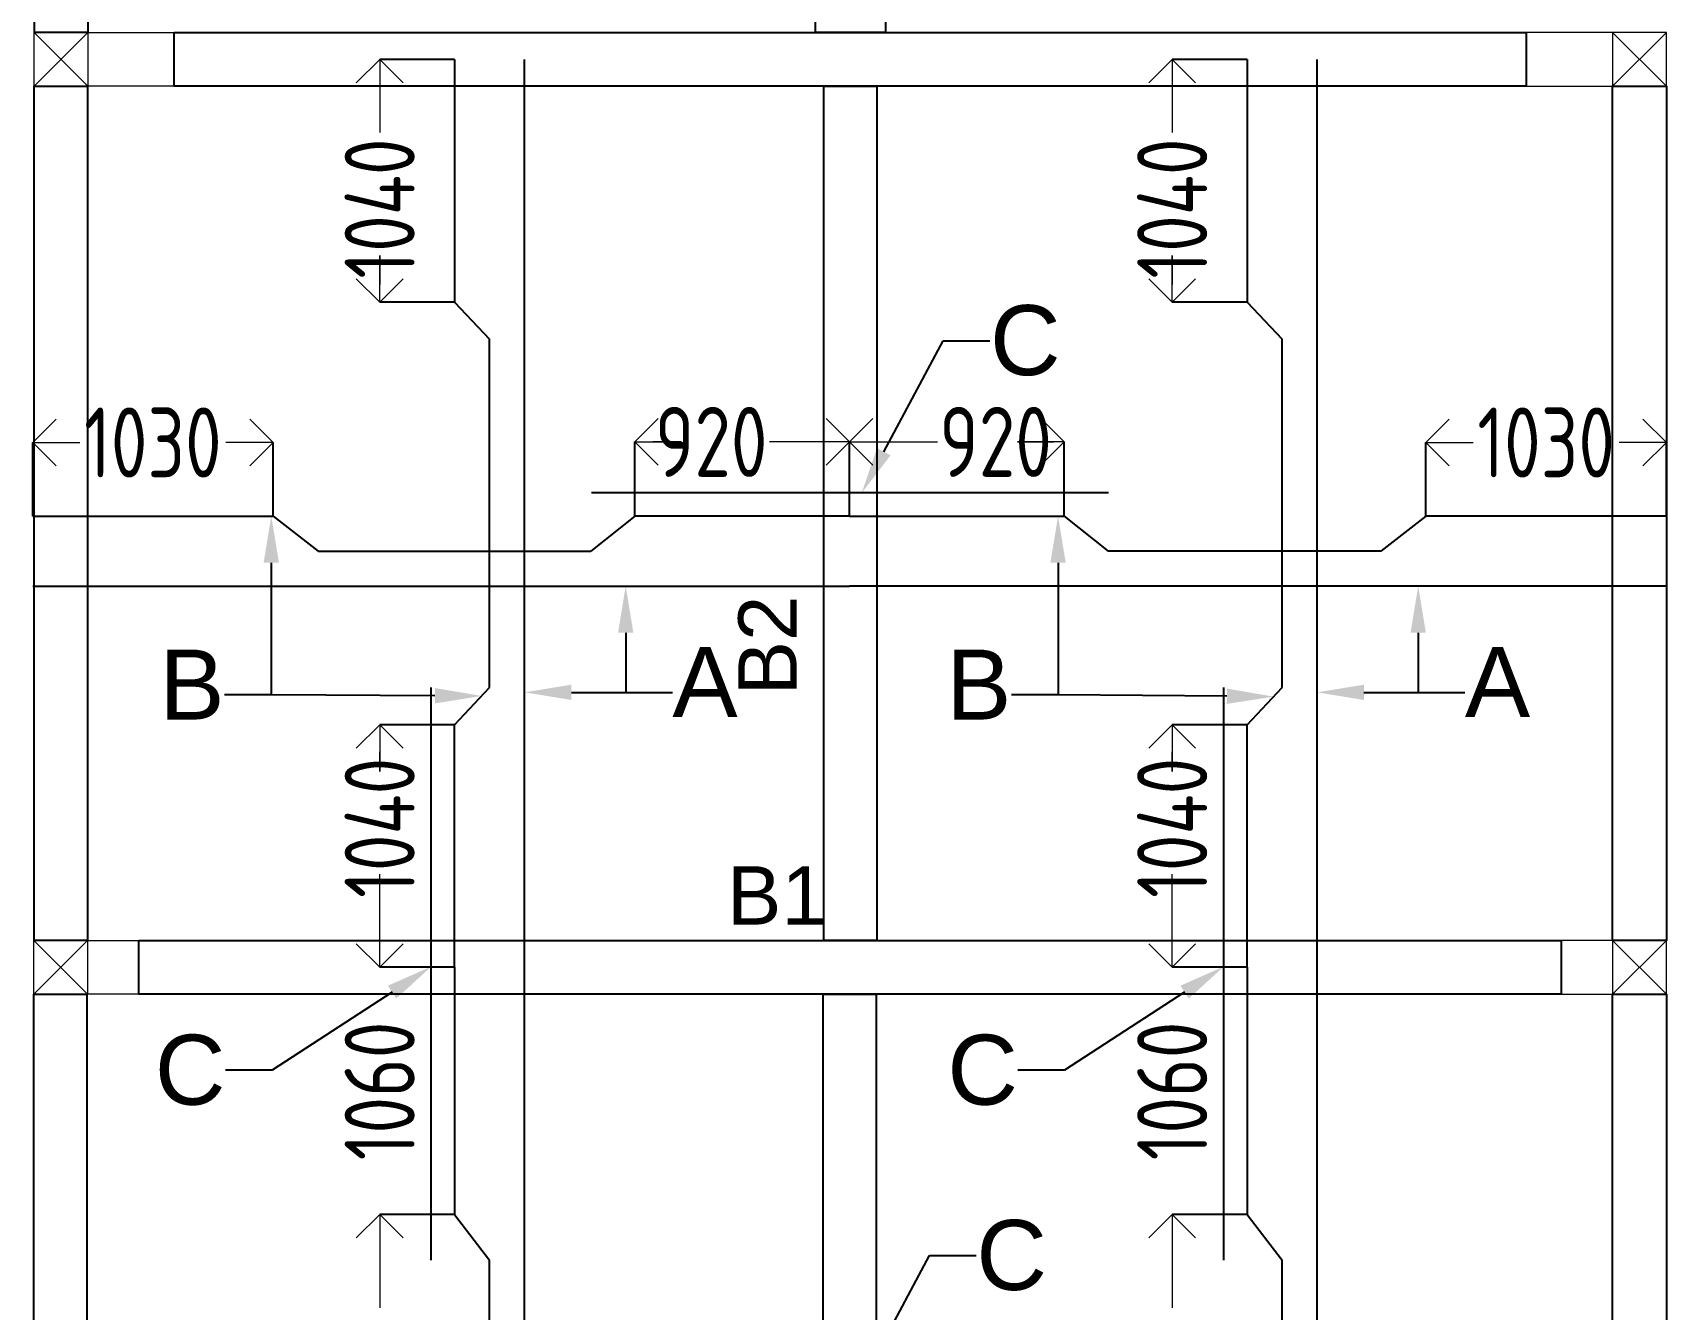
# Model space of a CAD drawing. Header units: inches. Extents: x -605 to 2991212, y -2872845 to 0.
# Drawn here: x 2827414 to 2834414, y -2279805 to -2274333 of the extents above; entities that cross this region are included whole.
import ezdxf
from ezdxf import colors
from ezdxf.entities.mleader import LeaderData, LeaderLine
from ezdxf.enums import TextEntityAlignment as Align
from ezdxf.math import Vec2, Vec3

# ---------------------------------------------------------------- set-up
doc = ezdxf.new("R2010")
doc.units = ezdxf.units.IN
doc.header["$LTSCALE"] = 600
doc.header["$MEASUREMENT"] = 0
for name, color, linetype, lineweight in [('rDIMension', 1, 'Continuous', 18), ('rRCC 2', 40, 'Continuous', 15), ('rREINF 1', 1, 'Continuous', 25)]:
    doc.layers.add(name, color=color, linetype=linetype, lineweight=lineweight)
doc.styles.add('DIM', font='geniso.shx', dxfattribs={"width": 0.85})
doc.styles.get("Standard").update_dxf_attribs({"font": 'arial.ttf'})
doc.dimstyles.new('ST-100', dxfattribs={"dimscale": 100, "dimtxt": 2.5, "dimasz": 2, "dimexe": 0.18, "dimexo": 0.0625, "dimgap": 0.2, "dimtad": 0, "dimdec": 0, "dimzin": 0, "dimdsep": 46, "dimtxsty": 'DIM', "dimblk": 'OPEN90', "dimcen": 0.09, "dimclrd": 256, "dimclrt": 7, "dimadec": 0, "dimazin": 0, "dimtfac": 1, "dimtdec": 0, "dimtofl": 0, "dimtmove": 0, "dimatfit": 3, "dimldrblk": 'OPEN90', "dimfxl": 1, "dimtolj": 1, "dimtzin": 0, "dimlwd": -1, "dimarcsym": 0})

# ---------------------------------------------------------------- blocks, each defined once
blk = doc.blocks.new('_Open90')
at = {"color": 0, "linetype": 'ByBlock', "lineweight": -2}
for p, q in [((-0.5, 0.5), (0, 0)), ((0, 0), (-1, 0)), ((0, 0), (-0.5, -0.5))]:
    blk.add_line(p, q, dxfattribs=at)
blk = doc.blocks.new('*D1290')
at = {"layer": 'Defpoints', "color": 0, "linetype": 'ByBlock'}
for p in [(2828444.5, -2276089.3), (2827414.5, -2276405.1), (2828444.5, -2276405.1)]:
    blk.add_point(p, dxfattribs=at)
at = {"layer": 'rDIMension', "color": 0, "linetype": 'ByBlock', "lineweight": -2}
for p, q in [((2827414.5, -2276405.1), (2827414.5, -2276089.3)), ((2828444.5, -2276405.1), (2828444.5, -2276089.3))]:
    blk.add_line(p, q, dxfattribs=at)
at = {"layer": 'rDIMension'}
for p, q in [((2827614.5, -2276089.3), (2827616.1, -2276089.3)), ((2828244.5, -2276089.3), (2828242.8, -2276089.3))]:
    blk.add_line(p, q, dxfattribs=at)
at = {"layer": 'rDIMension', "linetype": 'ByBlock', "xscale": 200, "yscale": 200, "zscale": 200, "rotation": 180}
blk.add_blockref('_Open90', (2827414.5, -2276089.3), dxfattribs=at)
at = {"layer": 'rDIMension', "linetype": 'ByBlock', "xscale": 200, "yscale": 200, "zscale": 200}
blk.add_blockref('_Open90', (2828444.5, -2276089.3), dxfattribs=at)
at = {"layer": 'rDIMension', "color": 7, "linetype": 'ByBlock', "insert": (2827929.5, -2276089.3), "char_height": 300, "attachment_point": 5, "style": 'DIM'}
blk.add_mtext('\\A1;1030', dxfattribs=at)
blk = doc.blocks.new('*D1291')
at = {"layer": 'Defpoints', "color": 0, "linetype": 'ByBlock'}
for p in [(2830914.5, -2276086.7), (2829994.5, -2276405.1), (2830914.5, -2276405.1)]:
    blk.add_point(p, dxfattribs=at)
at = {"layer": 'rDIMension', "color": 0, "linetype": 'ByBlock', "lineweight": -2}
for p, q in [((2829994.5, -2276405.1), (2829994.5, -2276086.7)), ((2830914.5, -2276405.1), (2830914.5, -2276086.7))]:
    blk.add_line(p, q, dxfattribs=at)
at = {"layer": 'rDIMension'}
for p, q in [((2830194.5, -2276086.7), (2830072.4, -2276086.7)), ((2830714.5, -2276086.7), (2830571.6, -2276086.7))]:
    blk.add_line(p, q, dxfattribs=at)
at = {"layer": 'rDIMension', "linetype": 'ByBlock', "xscale": 200, "yscale": 200, "zscale": 200, "rotation": 180}
blk.add_blockref('_Open90', (2829994.5, -2276086.7), dxfattribs=at)
at = {"layer": 'rDIMension', "linetype": 'ByBlock', "xscale": 200, "yscale": 200, "zscale": 200}
blk.add_blockref('_Open90', (2830914.5, -2276086.7), dxfattribs=at)
at = {"layer": 'rDIMension', "color": 7, "linetype": 'ByBlock', "insert": (2830322, -2276086.7), "char_height": 300, "attachment_point": 5, "style": 'DIM'}
blk.add_mtext('\\A1;920', dxfattribs=at)
blk = doc.blocks.new('*D1292')
at = {"layer": 'Defpoints', "color": 0, "linetype": 'ByBlock'}
for p in [(2833384.5, -2276089.3), (2833384.5, -2276405.1), (2834414.5, -2276405.1)]:
    blk.add_point(p, dxfattribs=at)
at = {"layer": 'rDIMension', "color": 0, "linetype": 'ByBlock', "lineweight": -2}
for p, q in [((2833384.5, -2276405.1), (2833384.5, -2276089.3)), ((2834414.5, -2276405.1), (2834414.5, -2276089.3))]:
    blk.add_line(p, q, dxfattribs=at)
at = {"layer": 'rDIMension'}
for p, q in [((2833584.5, -2276089.3), (2833586.1, -2276089.3)), ((2834214.5, -2276089.3), (2834212.8, -2276089.3))]:
    blk.add_line(p, q, dxfattribs=at)
at = {"layer": 'rDIMension', "linetype": 'ByBlock', "xscale": 200, "yscale": 200, "zscale": 200, "rotation": 180}
blk.add_blockref('_Open90', (2833384.5, -2276089.3), dxfattribs=at)
at = {"layer": 'rDIMension', "linetype": 'ByBlock', "xscale": 200, "yscale": 200, "zscale": 200}
blk.add_blockref('_Open90', (2834414.5, -2276089.3), dxfattribs=at)
at = {"layer": 'rDIMension', "color": 7, "linetype": 'ByBlock', "insert": (2833899.5, -2276089.3), "char_height": 300, "attachment_point": 5, "style": 'DIM'}
blk.add_mtext('\\A1;1030', dxfattribs=at)
blk = doc.blocks.new('*D1293')
at = {"layer": 'Defpoints', "color": 0, "linetype": 'ByBlock'}
for p in [(2830914.5, -2276086.7), (2830914.5, -2276405.1), (2831834.5, -2276405.1)]:
    blk.add_point(p, dxfattribs=at)
at = {"layer": 'rDIMension', "color": 0, "linetype": 'ByBlock', "lineweight": -2}
for p, q in [((2830914.5, -2276405.1), (2830914.5, -2276086.7)), ((2831834.5, -2276405.1), (2831834.5, -2276086.7))]:
    blk.add_line(p, q, dxfattribs=at)
at = {"layer": 'rDIMension'}
for p, q in [((2831114.5, -2276086.7), (2831291.1, -2276086.7)), ((2831634.5, -2276086.7), (2831790.3, -2276086.7))]:
    blk.add_line(p, q, dxfattribs=at)
at = {"layer": 'rDIMension', "linetype": 'ByBlock', "xscale": 200, "yscale": 200, "zscale": 200, "rotation": 180}
blk.add_blockref('_Open90', (2830914.5, -2276086.7), dxfattribs=at)
at = {"layer": 'rDIMension', "linetype": 'ByBlock', "xscale": 200, "yscale": 200, "zscale": 200}
blk.add_blockref('_Open90', (2831834.5, -2276086.7), dxfattribs=at)
at = {"layer": 'rDIMension', "color": 7, "linetype": 'ByBlock', "insert": (2831540.7, -2276086.7), "char_height": 300, "attachment_point": 5, "style": 'DIM'}
blk.add_mtext('\\A1;920', dxfattribs=at)
blk = doc.blocks.new('*D1196')
at = {"layer": 'Defpoints', "color": 0, "linetype": 'ByBlock'}
for p in [(2828901.3, -2278339.1), (2829222, -2278339.1), (2829222, -2279399.1)]:
    blk.add_point(p, dxfattribs=at)
at = {"layer": 'rDIMension'}
for p, q in [((2828901.3, -2278139.1), (2828901.3, -2277939.1)), ((2828901.3, -2279599.1), (2828901.3, -2279799.1))]:
    blk.add_line(p, q, dxfattribs=at)
at = {"layer": 'rDIMension', "color": 0, "linetype": 'ByBlock', "lineweight": -2}
for p, q in [((2829222, -2278339.1), (2828901.3, -2278339.1)), ((2829222, -2279399.1), (2828901.3, -2279399.1))]:
    blk.add_line(p, q, dxfattribs=at)
at = {"layer": 'rDIMension', "linetype": 'ByBlock', "xscale": 200, "yscale": 200, "zscale": 200}
for p, rotation in [((2828901.3, -2278339.1), 270), ((2828901.3, -2279399.1), 90)]:
    blk.add_blockref('_Open90', p, dxfattribs=dict(at, rotation=rotation))
at = {"layer": 'rDIMension', "color": 7, "linetype": 'ByBlock', "insert": (2828901.3, -2278869.1), "char_height": 300, "attachment_point": 5, "rotation": 90, "style": 'DIM'}
blk.add_mtext('\\A1;1060', dxfattribs=at)
blk = doc.blocks.new('*D1198')
at = {"layer": 'Defpoints', "color": 0, "linetype": 'ByBlock'}
for p in [(2832297.1, -2278339.1), (2832617.8, -2278339.1), (2832617.8, -2279399.1)]:
    blk.add_point(p, dxfattribs=at)
at = {"layer": 'rDIMension'}
for p, q in [((2832297.1, -2278139.1), (2832297.1, -2277939.1)), ((2832297.1, -2279599.1), (2832297.1, -2279799.1))]:
    blk.add_line(p, q, dxfattribs=at)
at = {"layer": 'rDIMension', "color": 0, "linetype": 'ByBlock', "lineweight": -2}
for p, q in [((2832617.8, -2278339.1), (2832297.1, -2278339.1)), ((2832617.8, -2279399.1), (2832297.1, -2279399.1))]:
    blk.add_line(p, q, dxfattribs=at)
at = {"layer": 'rDIMension', "linetype": 'ByBlock', "xscale": 200, "yscale": 200, "zscale": 200}
for p, rotation in [((2832297.1, -2278339.1), 270), ((2832297.1, -2279399.1), 90)]:
    blk.add_blockref('_Open90', p, dxfattribs=dict(at, rotation=rotation))
at = {"layer": 'rDIMension', "color": 7, "linetype": 'ByBlock', "insert": (2832297.1, -2278869.1), "char_height": 300, "attachment_point": 5, "rotation": 90, "style": 'DIM'}
blk.add_mtext('\\A1;1060', dxfattribs=at)
blk = doc.blocks.new('*D1200')
at = {"layer": 'Defpoints', "color": 0, "linetype": 'ByBlock'}
for p in [(2829222, -2277299.1), (2828901.3, -2278339.1), (2829222, -2278339.1)]:
    blk.add_point(p, dxfattribs=at)
at = {"layer": 'rDIMension', "color": 0, "linetype": 'ByBlock', "lineweight": -2}
for p, q in [((2829222, -2277299.1), (2828901.3, -2277299.1)), ((2829222, -2278339.1), (2828901.3, -2278339.1))]:
    blk.add_line(p, q, dxfattribs=at)
at = {"layer": 'rDIMension'}
for p, q in [((2828901.3, -2277499.1), (2828901.3, -2277415)), ((2828901.3, -2278139.1), (2828901.3, -2278067.2))]:
    blk.add_line(p, q, dxfattribs=at)
at = {"layer": 'rDIMension', "linetype": 'ByBlock', "xscale": 200, "yscale": 200, "zscale": 200}
for p, rotation in [((2828901.3, -2277299.1), 90), ((2828901.3, -2278339.1), 270)]:
    blk.add_blockref('_Open90', p, dxfattribs=dict(at, rotation=rotation))
at = {"layer": 'rDIMension', "color": 7, "linetype": 'ByBlock', "insert": (2828901.3, -2277741.1), "char_height": 300, "attachment_point": 5, "rotation": 90, "style": 'DIM'}
blk.add_mtext('\\A1;1040', dxfattribs=at)
blk = doc.blocks.new('*D1201')
at = {"layer": 'Defpoints', "color": 0, "linetype": 'ByBlock'}
for p in [(2828901.3, -2274447.5), (2829222, -2274447.5), (2829222, -2275487.5)]:
    blk.add_point(p, dxfattribs=at)
at = {"layer": 'rDIMension', "color": 0, "linetype": 'ByBlock', "lineweight": -2}
for p, q in [((2829222, -2274447.5), (2828901.3, -2274447.5)), ((2829222, -2275487.5), (2828901.3, -2275487.5))]:
    blk.add_line(p, q, dxfattribs=at)
at = {"layer": 'rDIMension'}
for p, q in [((2828901.3, -2274647.5), (2828901.3, -2274760.3)), ((2828901.3, -2275287.5), (2828901.3, -2275412.5))]:
    blk.add_line(p, q, dxfattribs=at)
at = {"layer": 'rDIMension', "linetype": 'ByBlock', "xscale": 200, "yscale": 200, "zscale": 200}
for p, rotation in [((2828901.3, -2274447.5), 90), ((2828901.3, -2275487.5), 270)]:
    blk.add_blockref('_Open90', p, dxfattribs=dict(at, rotation=rotation))
at = {"layer": 'rDIMension', "color": 7, "linetype": 'ByBlock', "insert": (2828901.3, -2275086.4), "char_height": 300, "attachment_point": 5, "rotation": 90, "style": 'DIM'}
blk.add_mtext('\\A1;1040', dxfattribs=at)
blk = doc.blocks.new('*D1202')
at = {"layer": 'Defpoints', "color": 0, "linetype": 'ByBlock'}
for p in [(2832617.8, -2277299.1), (2832297.1, -2278339.1), (2832617.8, -2278339.1)]:
    blk.add_point(p, dxfattribs=at)
at = {"layer": 'rDIMension', "color": 0, "linetype": 'ByBlock', "lineweight": -2}
for p, q in [((2832617.8, -2277299.1), (2832297.1, -2277299.1)), ((2832617.8, -2278339.1), (2832297.1, -2278339.1))]:
    blk.add_line(p, q, dxfattribs=at)
at = {"layer": 'rDIMension'}
for p, q in [((2832297.1, -2277499.1), (2832297.1, -2277415)), ((2832297.1, -2278139.1), (2832297.1, -2278067.2))]:
    blk.add_line(p, q, dxfattribs=at)
at = {"layer": 'rDIMension', "linetype": 'ByBlock', "xscale": 200, "yscale": 200, "zscale": 200}
for p, rotation in [((2832297.1, -2277299.1), 90), ((2832297.1, -2278339.1), 270)]:
    blk.add_blockref('_Open90', p, dxfattribs=dict(at, rotation=rotation))
at = {"layer": 'rDIMension', "color": 7, "linetype": 'ByBlock', "insert": (2832297.1, -2277741.1), "char_height": 300, "attachment_point": 5, "rotation": 90, "style": 'DIM'}
blk.add_mtext('\\A1;1040', dxfattribs=at)
blk = doc.blocks.new('*D1203')
at = {"layer": 'Defpoints', "color": 0, "linetype": 'ByBlock'}
for p in [(2832297.1, -2274447.5), (2832617.8, -2274447.5), (2832617.8, -2275487.5)]:
    blk.add_point(p, dxfattribs=at)
at = {"layer": 'rDIMension', "color": 0, "linetype": 'ByBlock', "lineweight": -2}
for p, q in [((2832617.8, -2274447.5), (2832297.1, -2274447.5)), ((2832617.8, -2275487.5), (2832297.1, -2275487.5))]:
    blk.add_line(p, q, dxfattribs=at)
at = {"layer": 'rDIMension'}
for p, q in [((2832297.1, -2274647.5), (2832297.1, -2274760.3)), ((2832297.1, -2275287.5), (2832297.1, -2275412.5))]:
    blk.add_line(p, q, dxfattribs=at)
at = {"layer": 'rDIMension', "linetype": 'ByBlock', "xscale": 200, "yscale": 200, "zscale": 200}
for p, rotation in [((2832297.1, -2274447.5), 90), ((2832297.1, -2275487.5), 270)]:
    blk.add_blockref('_Open90', p, dxfattribs=dict(at, rotation=rotation))
at = {"layer": 'rDIMension', "color": 7, "linetype": 'ByBlock', "insert": (2832297.1, -2275086.4), "char_height": 300, "attachment_point": 5, "rotation": 90, "style": 'DIM'}
blk.add_mtext('\\A1;1040', dxfattribs=at)

msp = doc.modelspace()

# ---------------------------------------------------------------- linework, layer by layer
at = {"color": 1, "linetype": 'ByBlock'}
for points in [[(2830768.4, -2268032.5), (2831068.4, -2268032.5), (2831068.4, -2274332.5), (2830768.4, -2274332.5)], [(2827422.4, -2272765.1), (2827651.2, -2272765.1), (2827651.2, -2274332.5), (2827422.4, -2274332.5)], [(2828021.2, -2274332.5), (2833814.5, -2274332.5), (2833814.5, -2274562.5), (2828021.2, -2274562.5)], [(2827421.2, -2274562.5), (2827648.8, -2274562.5), (2827648.8, -2278224.1), (2827421.2, -2278224.1)], [(2830804, -2274562.5), (2831031.7, -2274562.5), (2831031.7, -2278224), (2830804, -2278224)], [(2834184.5, -2274562.5), (2834414.5, -2274562.5), (2834414.5, -2278224.1), (2834184.5, -2278224.1)], [(2827868.8, -2278224.1), (2833964.5, -2278224.1), (2833964.5, -2278454.1), (2827868.8, -2278454.1)], [(2827418.8, -2278454.1), (2827646.6, -2278454.1), (2827646.6, -2282195.6), (2827418.8, -2282195.6)], [(2830801.7, -2278454), (2831029.4, -2278454), (2831029.4, -2282195.6), (2830801.7, -2282195.6)], [(2834184.5, -2278454.1), (2834414.5, -2278454.1), (2834414.5, -2282195.6), (2834184.5, -2282195.6)]]:
    msp.add_lwpolyline(points, close=True, dxfattribs=at)
at = {"color": 4, "linetype": 'ByBlock'}
for points in [[(2829222, -2274447.5), (2829222, -2275487.5), (2829372, -2275646.3)], [(2829522, -2278339.1), (2829522, -2274447.5)], [(2832617.8, -2274447.5), (2832617.8, -2275487.5), (2832767.8, -2275646.3)], [(2832917.8, -2278339.1), (2832917.8, -2274447.5)], [(2829372, -2277140.2), (2829372, -2275646.3)], [(2832767.8, -2277140.2), (2832767.8, -2275646.3)], [(2832024.9, -2276305.1), (2829808.4, -2276305.1)], [(2827414.5, -2276405.1), (2828444.5, -2276405.1), (2828637.7, -2276555.1)], [(2830914.5, -2276405.1), (2829994.5, -2276405.1), (2829806.2, -2276555.1)], [(2830914.5, -2276405.1), (2831834.5, -2276405.1), (2832022.7, -2276555.1)], [(2834414.5, -2276405.1), (2833384.5, -2276405.1), (2833191.2, -2276555.1)], [(2828637.7, -2276555.1), (2829806.2, -2276555.1)], [(2833191.2, -2276555.1), (2832022.7, -2276555.1)], [(2827414.5, -2276705.1), (2830914.5, -2276705.1)], [(2834414.5, -2276705.1), (2830914.5, -2276705.1)], [(2829122, -2279593.8), (2829122, -2277140.2)], [(2829222, -2278339.1), (2829222, -2277299.1), (2829372, -2277140.2)], [(2832517.8, -2279593.8), (2832517.8, -2277140.2)], [(2832617.8, -2278339.1), (2832617.8, -2277299.1), (2832767.8, -2277140.2)], [(2829222, -2278339.1), (2829222, -2279399.1), (2829372, -2279593.8)], [(2829522, -2282310.6), (2829522, -2278339.1)], [(2832617.8, -2278339.1), (2832617.8, -2279399.1), (2832767.8, -2279593.8)], [(2832917.8, -2282310.6), (2832917.8, -2278339.1)], [(2829372, -2281055.8), (2829372, -2279593.8)], [(2832767.8, -2281055.8), (2832767.8, -2279593.8)]]:
    msp.add_lwpolyline(points, dxfattribs=at)
at = {"layer": 'rRCC 2', "color": 6}
for p, q in [((2827421.2, -2274332.5), (2827651.2, -2274562.5)), ((2827421.2, -2274562.5), (2827651.2, -2274332.5)), ((2834414.5, -2274332.5), (2834184.5, -2274562.5)), ((2834414.5, -2274562.5), (2834184.5, -2274332.5)), ((2827418.8, -2278224.1), (2827648.8, -2278454.1)), ((2827418.8, -2278454.1), (2827648.8, -2278224.1)), ((2834414.5, -2278224.1), (2834184.5, -2278454.1)), ((2834414.5, -2278454.1), (2834184.5, -2278224.1))]:
    msp.add_line(p, q, dxfattribs=at)
for points in [[(2827421.2, -2274562.5), (2827421.2, -2274332.5), (2828021.2, -2274332.5), (2828021.2, -2274562.5)], [(2827421.2, -2274332.5), (2827651.2, -2274332.5), (2827651.2, -2274562.5), (2827421.2, -2274562.5)], [(2834414.5, -2274562.5), (2834414.5, -2274332.5), (2833814.5, -2274332.5), (2833814.5, -2274562.5)], [(2834414.5, -2274332.5), (2834184.5, -2274332.5), (2834184.5, -2274562.5), (2834414.5, -2274562.5)], [(2827418.8, -2278454.1), (2827418.8, -2278224.1), (2827868.8, -2278224.1), (2827868.8, -2278454.1)], [(2827418.8, -2278224.1), (2827648.8, -2278224.1), (2827648.8, -2278454.1), (2827418.8, -2278454.1)], [(2834414.5, -2278454.1), (2834414.5, -2278224.1), (2833964.5, -2278224.1), (2833964.5, -2278454.1)], [(2834414.5, -2278224.1), (2834184.5, -2278224.1), (2834184.5, -2278454.1), (2834414.5, -2278454.1)]]:
    msp.add_lwpolyline(points, close=True, dxfattribs=at)

# ---------------------------------------------------------------- texts
at = {"layer": 'rRCC 2'}
msp.add_text('B2', height=250, rotation=90, dxfattribs=at).set_placement((2830563.1, -2276959.5), align=Align.MIDDLE_CENTER)
msp.add_text('B1', height=250, dxfattribs=at).set_placement((2830603.1, -2278030.8), align=Align.MIDDLE_CENTER)

# ---------------------------------------------------------------- dimensions: what is measured, and where the dimension line sits
at = {"layer": 'rDIMension', "color": 1, "linetype": 'ByBlock'}
for base, p1, p2, angle, override, picture, middle in [((2828901.3, -2274447.5), (2829222, -2275487.5), (2829222, -2274447.5), 90, {"dimtxt": 3, "dimexe": 0, "dimexo": 0, "dimtmove": 1, "dimfxl": 1.25, "dimtfillclr": 256, "dimarcsym": 2}, '*D1201', (2828901.3, -2275086.4)), ((2832297.1, -2274447.5), (2832617.8, -2275487.5), (2832617.8, -2274447.5), 90, {"dimtxt": 3, "dimexe": 0, "dimexo": 0, "dimtmove": 1, "dimfxl": 1.25, "dimtfillclr": 256, "dimarcsym": 2}, '*D1203', (2832297.1, -2275086.4)), ((2830914.5, -2276086.7), (2831834.5, -2276405.1), (2830914.5, -2276405.1), 180, {"dimtxt": 3, "dimexe": 0, "dimexo": 0, "dimtmove": 1, "dimfxl": 1.25, "dimtfillclr": 256, "dimarcsym": 2}, '*D1293', (2831540.7, -2276086.7)), ((2833384.5, -2276089.3), (2834414.5, -2276405.1), (2833384.5, -2276405.1), 180, {"dimtxt": 3, "dimasz": 2, "dimexe": 0, "dimexo": 0, "dimtmove": 1, "dimfxl": 1.25, "dimtfillclr": 256, "dimarcsym": 2}, '*D1292', (2833899.5, -2276089.3)), ((2828901.3, -2278339.1), (2829222, -2277299.1), (2829222, -2278339.1), 90, {"dimtxt": 3, "dimexe": 0, "dimexo": 0, "dimtmove": 1, "dimfxl": 1.25, "dimtfillclr": 256, "dimarcsym": 2}, '*D1200', (2828901.3, -2277741.1)), ((2832297.1, -2278339.1), (2832617.8, -2277299.1), (2832617.8, -2278339.1), 90, {"dimtxt": 3, "dimexe": 0, "dimexo": 0, "dimtmove": 1, "dimfxl": 1.25, "dimtfillclr": 256, "dimarcsym": 2}, '*D1202', (2832297.1, -2277741.1))]:
    dim = msp.add_linear_dim(base=base, p1=p1, p2=p2, angle=angle, dimstyle='ST-100', override=override, dxfattribs=at)
    dim.commit()
    dim.dimension.update_dxf_attribs({"geometry": picture, "text_midpoint": middle, "dimtype": 160})
for base, p1, p2, override, picture, middle in [((2828444.5, -2276089.3), (2827414.5, -2276405.1), (2828444.5, -2276405.1), {"dimtxt": 3, "dimasz": 2, "dimexe": 0, "dimexo": 0, "dimtmove": 1, "dimfxl": 1.25, "dimtfillclr": 256, "dimarcsym": 2}, '*D1290', (2827929.5, -2276089.3)), ((2830914.5, -2276086.7), (2829994.5, -2276405.1), (2830914.5, -2276405.1), {"dimtxt": 3, "dimexe": 0, "dimexo": 0, "dimtmove": 1, "dimfxl": 1.25, "dimtfillclr": 256, "dimarcsym": 2}, '*D1291', (2830322, -2276086.7))]:
    dim = msp.add_linear_dim(base=base, p1=p1, p2=p2, dimstyle='ST-100', override=override, dxfattribs=at)
    dim.commit()
    dim.dimension.update_dxf_attribs({"geometry": picture, "text_midpoint": middle, "dimtype": 160})
for base, p1, p2, picture, middle in [((2828901.3, -2278339.1), (2829222, -2279399.1), (2829222, -2278339.1), '*D1196', (2828901.3, -2278869.1)), ((2832297.1, -2278339.1), (2832617.8, -2279399.1), (2832617.8, -2278339.1), '*D1198', (2832297.1, -2278869.1))]:
    dim = msp.add_linear_dim(base=base, p1=p1, p2=p2, angle=90, dimstyle='ST-100', override={"dimtxt": 3, "dimexe": 0, "dimexo": 0, "dimtmove": 1, "dimfxl": 1.25, "dimtfillclr": 256, "dimarcsym": 2}, dxfattribs=at)
    dim.commit()
    dim.dimension.update_dxf_attribs({"geometry": picture, "text_midpoint": middle})

# ---------------------------------------------------------------- leaders
at = {"layer": 'rREINF 1', "color": 3, "linetype": 'ByBlock'}
ml = msp.add_multileader_mtext('Standard', dxfattribs=at)
ml.set_content('C', color=3)
ml.set_leader_properties()
ml.build(insert=Vec2(0, 0))
ml.multileader.update_dxf_attribs({"text_top_attachment_type": 0, "text_bottom_attachment_type": 0, "dogleg_length": 200, "arrow_head_size": 200})
ctx = ml.context
ctx.base_point, ctx.char_height, ctx.arrow_head_size, ctx.landing_gap_size, ctx.plane_origin = Vec3(2831516.4, -2275653.2), 300, 200, 0.09, Vec3(2830545.6, -2276555.7)
notes = []
notes.append((ctx, [(0, (1, 1, 0), (2831316.4, -2275653.2), (1, 0), 200, [(0, [(2830967, -2276305.1)], 256, [])])]))
ctx.mtext.insert, ctx.mtext.flow_direction = Vec3(2831516.5, -2275500.6), 5
ml = msp.add_multileader_mtext('Standard', dxfattribs=at)
ml.set_content('B', color=3)
ml.set_leader_properties()
ml.build(insert=Vec2(0, 0))
ml.multileader.update_dxf_attribs({"text_top_attachment_type": 0, "text_bottom_attachment_type": 0, "dogleg_length": 200, "arrow_head_size": 200})
ctx = ml.context
ctx.base_point, ctx.char_height, ctx.arrow_head_size, ctx.landing_gap_size, ctx.plane_origin = Vec3(2828010.1, -2277171.4), 300, 200, 0.09, Vec3(2828471, -2276578.2)
ctx.text_align_type = 2
notes.append((ctx, [(0, (1, 1, 0), (2828436.9, -2277171.4), (-1, 0), 200, [(0, [(2828436.9, -2276405.1)], 256, [])])]))
ctx.mtext.insert, ctx.mtext.alignment, ctx.mtext.flow_direction = Vec3(2828236.8, -2276977), 3, 5
ml = msp.add_multileader_mtext('Standard', dxfattribs=at)
ml.set_content('B', color=3)
ml.set_leader_properties()
ml.build(insert=Vec2(0, 0))
ml.multileader.update_dxf_attribs({"text_top_attachment_type": 0, "text_bottom_attachment_type": 0, "dogleg_length": 200, "arrow_head_size": 200})
ctx = ml.context
ctx.base_point, ctx.char_height, ctx.arrow_head_size, ctx.landing_gap_size, ctx.plane_origin = Vec3(2831381.4, -2277171.4), 300, 200, 0.09, Vec3(2831842.3, -2276578.2)
ctx.text_align_type = 2
notes.append((ctx, [(0, (1, 1, 0), (2831808.1, -2277171.4), (-1, 0), 200, [(0, [(2831808.1, -2276405.1)], 256, [])])]))
ctx.mtext.insert, ctx.mtext.alignment, ctx.mtext.flow_direction = Vec3(2831608.1, -2276977), 3, 5
ml = msp.add_multileader_mtext('Standard', dxfattribs=at)
ml.set_content('A', color=3)
ml.set_leader_properties()
ml.build(insert=Vec2(0, 0))
ml.multileader.update_dxf_attribs({"text_top_attachment_type": 0, "text_bottom_attachment_type": 0, "dogleg_length": 200, "arrow_head_size": 200})
ctx = ml.context
ctx.base_point, ctx.char_height, ctx.arrow_head_size, ctx.landing_gap_size, ctx.plane_origin = Vec3(2830155.5, -2277160.3), 300, 200, 0.09, Vec3(2830108.9, -2276567)
notes.append((ctx, [(0, (1, 1, 0), (2829955.5, -2277160.3), (1, 0), 200, [(0, [(2829955.5, -2276705.1)], 256, [])])]))
ctx.mtext.insert, ctx.mtext.flow_direction = Vec3(2830155.6, -2276965.9), 5
ml = msp.add_multileader_mtext('Standard', dxfattribs=at)
ml.set_content('A', color=3)
ml.set_leader_properties()
ml.build(insert=Vec2(0, 0))
ml.multileader.update_dxf_attribs({"text_top_attachment_type": 0, "text_bottom_attachment_type": 0, "dogleg_length": 200, "arrow_head_size": 200})
ctx = ml.context
ctx.base_point, ctx.char_height, ctx.arrow_head_size, ctx.landing_gap_size, ctx.plane_origin = Vec3(2833551.3, -2277160.3), 300, 200, 0.09, Vec3(2833504.8, -2276567)
notes.append((ctx, [(0, (1, 1, 0), (2833351.3, -2277160.3), (1, 0), 200, [(0, [(2833351.3, -2276705.1)], 256, [])])]))
ctx.mtext.insert, ctx.mtext.flow_direction = Vec3(2833551.4, -2276965.9), 5
ml = msp.add_multileader_mtext('Standard', dxfattribs=at)
ml.set_content('', color=3)
ml.set_leader_properties()
ml.build(insert=Vec2(0, 0))
ml.multileader.update_dxf_attribs({"text_top_attachment_type": 0, "text_bottom_attachment_type": 0, "dogleg_length": 200, "arrow_head_size": 200})
ctx = ml.context
ctx.base_point, ctx.char_height, ctx.arrow_head_size, ctx.landing_gap_size, ctx.plane_origin = Vec3(2828236.7, -2277171.4), 300, 200, 0.09, Vec3(2829040.2, -2277171.4)
ctx.text_align_type = 2
notes.append((ctx, [(0, (1, 1, 0), (2828436.9, -2277171.4), (-1, 0), 200, [(0, [(2829338.3, -2277175.8)], 256, [])])]))
ctx.mtext.insert, ctx.mtext.alignment, ctx.mtext.flow_direction = Vec3(2828236.8, -2277021.4), 3, 5
ml = msp.add_multileader_mtext('Standard', dxfattribs=at)
ml.set_content('', color=3)
ml.set_leader_properties()
ml.build(insert=Vec2(0, 0))
ml.multileader.update_dxf_attribs({"text_top_attachment_type": 0, "text_bottom_attachment_type": 0, "dogleg_length": 200, "arrow_head_size": 200})
ctx = ml.context
ctx.base_point, ctx.char_height, ctx.arrow_head_size, ctx.landing_gap_size, ctx.plane_origin = Vec3(2830155.5, -2277160.3), 300, 200, 0.09, Vec3(2829539.7, -2277160.3)
notes.append((ctx, [(0, (1, 1, 0), (2829955.5, -2277160.3), (1, 0), 200, [(0, [(2829522.8, -2277160.3)], 256, [])])]))
ctx.mtext.insert, ctx.mtext.flow_direction = Vec3(2830155.6, -2277010.3), 5
ml = msp.add_multileader_mtext('Standard', dxfattribs=at)
ml.set_content('', color=3)
ml.set_leader_properties()
ml.build(insert=Vec2(0, 0))
ml.multileader.update_dxf_attribs({"text_top_attachment_type": 0, "text_bottom_attachment_type": 0, "dogleg_length": 200, "arrow_head_size": 200})
ctx = ml.context
ctx.base_point, ctx.char_height, ctx.arrow_head_size, ctx.landing_gap_size, ctx.plane_origin = Vec3(2831608, -2277171.4), 300, 200, 0.09, Vec3(2832411.5, -2277171.4)
ctx.text_align_type = 2
notes.append((ctx, [(0, (1, 1, 0), (2831808.1, -2277171.4), (-1, 0), 200, [(0, [(2832731.5, -2277178.7)], 256, [])])]))
ctx.mtext.insert, ctx.mtext.alignment, ctx.mtext.flow_direction = Vec3(2831608.1, -2277021.4), 3, 5
ml = msp.add_multileader_mtext('Standard', dxfattribs=at)
ml.set_content('', color=3)
ml.set_leader_properties()
ml.build(insert=Vec2(0, 0))
ml.multileader.update_dxf_attribs({"text_top_attachment_type": 0, "text_bottom_attachment_type": 0, "dogleg_length": 200, "arrow_head_size": 200})
ctx = ml.context
ctx.base_point, ctx.char_height, ctx.arrow_head_size, ctx.landing_gap_size, ctx.plane_origin = Vec3(2833551.3, -2277160.3), 300, 200, 0.09, Vec3(2832935.5, -2277160.3)
notes.append((ctx, [(0, (1, 1, 0), (2833351.3, -2277160.3), (1, 0), 200, [(0, [(2832918.6, -2277160.3)], 256, [])])]))
ctx.mtext.insert, ctx.mtext.flow_direction = Vec3(2833551.4, -2277010.3), 5
ml = msp.add_multileader_mtext('Standard', dxfattribs=at)
ml.set_content('C', color=3)
ml.set_leader_properties()
ml.build(insert=Vec2(0, 0))
ml.multileader.update_dxf_attribs({"text_top_attachment_type": 0, "text_bottom_attachment_type": 0, "dogleg_length": 200, "arrow_head_size": 200})
ctx = ml.context
ctx.base_point, ctx.char_height, ctx.arrow_head_size, ctx.landing_gap_size, ctx.plane_origin = Vec3(2827975.2, -2278780.6), 300, 200, 0.09, Vec3(2828871.5, -2278378)
ctx.text_align_type = 2
notes.append((ctx, [(1, (1, 1, 0), (2828440.6, -2278780.6), (-1, 0), 200, [(0, [(2829122, -2278336.1)], 256, [])])]))
ctx.mtext.insert, ctx.mtext.alignment, ctx.mtext.flow_direction = Vec3(2828240.5, -2278628), 3, 5
ml = msp.add_multileader_mtext('Standard', dxfattribs=at)
ml.set_content('C', color=3)
ml.set_leader_properties()
ml.build(insert=Vec2(0, 0))
ml.multileader.update_dxf_attribs({"text_top_attachment_type": 0, "text_bottom_attachment_type": 0, "dogleg_length": 200, "arrow_head_size": 200})
ctx = ml.context
ctx.base_point, ctx.char_height, ctx.arrow_head_size, ctx.landing_gap_size, ctx.plane_origin = Vec3(2831371, -2278780.6), 300, 200, 0.09, Vec3(2832267.3, -2278378)
ctx.text_align_type = 2
notes.append((ctx, [(1, (1, 1, 0), (2831836.4, -2278780.6), (-1, 0), 200, [(0, [(2832517.8, -2278336.1)], 256, [])])]))
ctx.mtext.insert, ctx.mtext.alignment, ctx.mtext.flow_direction = Vec3(2831636.3, -2278628), 3, 5
ml = msp.add_multileader_mtext('Standard', dxfattribs=at)
ml.set_content('C', color=3)
ml.set_leader_properties()
ml.build(insert=Vec2(0, 0))
ml.multileader.update_dxf_attribs({"text_top_attachment_type": 0, "text_bottom_attachment_type": 0, "dogleg_length": 200, "arrow_head_size": 200})
ctx = ml.context
ctx.base_point, ctx.char_height, ctx.arrow_head_size, ctx.landing_gap_size, ctx.plane_origin = Vec3(2831457.8, -2279574.7), 300, 200, 0.09, Vec3(2830486.9, -2280477.2)
notes.append((ctx, [(0, (1, 1, 0), (2831257.8, -2279574.7), (1, 0), 200, [(0, [(2830908.3, -2280226.6)], 256, [])])]))
ctx.mtext.insert, ctx.mtext.flow_direction = Vec3(2831457.9, -2279422.1), 5
for ctx, leaders in notes:
    for number, flags, end, landing, length, lines in leaders:
        leader = LeaderData()
        leader.index, (leader.has_last_leader_line, leader.has_dogleg_vector, leader.attachment_direction) = number, flags
        leader.last_leader_point, leader.dogleg_vector, leader.dogleg_length = Vec3(end), Vec3(landing), length
        for number, points, colour, breaks in lines:
            line = LeaderLine()
            line.index, line.vertices, line.color, line.breaks = number, Vec3.list(points), colors.encode_raw_color(colour), breaks
            leader.lines.append(line)
        ctx.leaders.append(leader)

doc.saveas('drawing.dxf')
